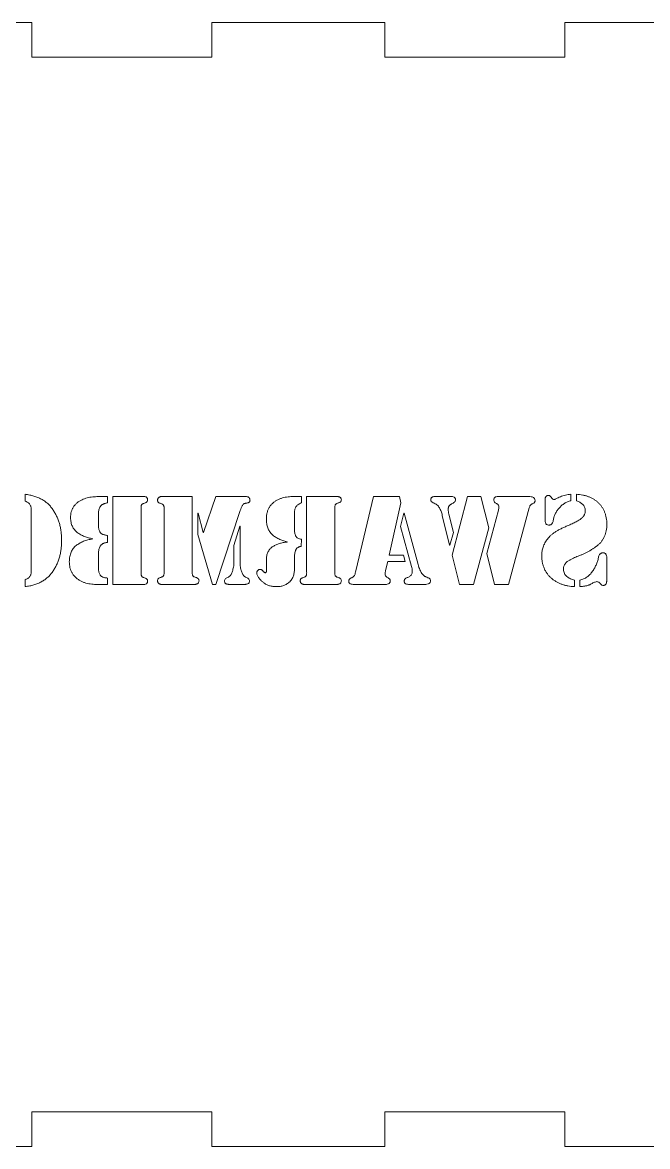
# Model space of a CAD drawing. Header units: inches. Extents: x 0 to 26.9, y 0 to 19.8.
# Drawn here: x 5.404 to 7.174, y 3.234 to 6.42 of the extents above; entities that cross this region are included whole.
import ezdxf

# ---------------------------------------------------------------- set-up
doc = ezdxf.new("R2010")
doc.units = ezdxf.units.IN
doc.header["$MEASUREMENT"] = 0

msp = doc.modelspace()

# ---------------------------------------------------------------- linework, layer by layer
at = {"color": 7, "linetype": 'Continuous', "lineweight": 15}
for p, q in [((5.4303, 6.4195), (4.9403, 6.4195)), ((5.4303, 6.3215), (5.4303, 6.4195)), ((5.9403, 6.4195), (5.9403, 6.3215)), ((6.4303, 6.4195), (5.9403, 6.4195)), ((6.4303, 6.3215), (6.4303, 6.4195)), ((6.9403, 6.4195), (6.9403, 6.3215)), ((7.4303, 6.4195), (6.9403, 6.4195)), ((5.9403, 6.3215), (5.4303, 6.3215)), ((6.9403, 6.3215), (6.4303, 6.3215)), ((6.1927, 5.076), (6.1943, 5.076)), ((6.0484, 5.0656), (6.0485, 5.0657)), ((5.9007, 5.029), (5.9013, 5.029)), ((6.4839, 5.029), (6.4849, 5.029)), ((5.9157, 4.9737), (5.9164, 4.9737)), ((6.0199, 4.9917), (6.0205, 4.9917)), ((5.603, 4.9557), (5.603, 4.9564)), ((6.1535, 4.9469), (6.1535, 4.9476)), ((6.6143, 4.938), (6.6137, 4.9377)), ((5.9403, 3.3315), (5.4303, 3.3315)), ((5.4303, 3.3315), (5.4303, 3.2335)), ((5.9403, 3.2335), (5.9403, 3.3315)), ((6.9403, 3.3315), (6.4303, 3.3315)), ((6.4303, 3.3315), (6.4303, 3.2335)), ((6.9403, 3.2335), (6.9403, 3.3315)), ((5.4303, 3.2335), (4.9403, 3.2335)), ((6.4303, 3.2335), (5.9403, 3.2335)), ((7.4303, 3.2335), (6.9403, 3.2335))]:
    msp.add_line(p, q, dxfattribs=at)
at = {"color": 1, "linetype": 'Continuous', "lineweight": 15}
for p, q in [((5.4118, 5.0627), (5.4118, 5.0822)), ((5.6345, 5.076), (5.645, 5.076)), ((5.645, 5.076), (5.645, 5.0579)), ((5.6602, 5.076), (5.748, 5.076)), ((5.6602, 4.8267), (5.6602, 5.076)), ((5.7988, 5.076), (5.8849, 5.076)), ((5.8849, 5.076), (5.8849, 4.864)), ((5.9164, 4.9737), (5.9516, 5.076)), ((5.9516, 5.076), (6.0345, 5.076)), ((6.1943, 5.076), (6.1943, 5.0579)), ((6.2089, 5.076), (6.295, 5.076)), ((6.2089, 4.8633), (6.2089, 5.076)), ((6.348, 4.8654), (6.398, 5.076)), ((6.398, 5.076), (6.4716, 5.076)), ((6.4716, 5.076), (6.4759, 5.0579)), ((6.5743, 5.076), (6.6175, 5.076)), ((6.621, 4.9094), (6.6644, 5.076)), ((6.6644, 5.076), (6.7019, 5.076)), ((6.7019, 5.076), (6.7245, 4.9871)), ((6.7576, 5.076), (6.8346, 5.076)), ((6.9573, 5.0821), (6.9574, 5.0641)), ((6.9731, 5.064), (6.9727, 5.0822)), ((5.4291, 4.8642), (5.4291, 5.0385)), ((5.74, 5.0397), (5.74, 4.863)), ((5.8051, 4.864), (5.8051, 5.0387)), ((6.2887, 5.0397), (6.2887, 4.8633)), ((6.4759, 5.0579), (6.4423, 4.9096)), ((6.7192, 4.9148), (6.752, 5.0372)), ((6.8395, 5.0436), (6.7805, 4.8267)), ((6.8841, 5.011), (6.8841, 5.0652)), ((5.6196, 5.0282), (5.6197, 4.9945)), ((5.9007, 4.9684), (5.9007, 5.029)), ((5.9013, 5.029), (5.9157, 4.9737)), ((6.0195, 5.033), (5.9516, 4.8267)), ((6.1745, 5.0262), (6.1745, 4.9847)), ((6.4746, 4.9911), (6.4839, 5.029)), ((6.4849, 5.029), (6.5247, 4.8831)), ((6.6137, 4.9377), (6.593, 5.0225)), ((6.6117, 5.0262), (6.6245, 4.9741)), ((6.0024, 4.9367), (6.0199, 4.9917)), ((6.0205, 4.9917), (6.0205, 4.8794)), ((6.5058, 4.8777), (6.4746, 4.9911)), ((6.6245, 4.9741), (6.6143, 4.938)), ((6.7245, 4.9871), (6.6813, 4.8267)), ((5.645, 4.9655), (5.645, 4.946)), ((5.9421, 4.8267), (5.9007, 4.9684)), ((6.1943, 4.9548), (6.1931, 4.9346)), ((5.6196, 4.9143), (5.6197, 4.8708)), ((6.0024, 4.8794), (6.0024, 4.9367)), ((6.4423, 4.9096), (6.4829, 4.9096)), ((6.4829, 4.9096), (6.4875, 4.8914)), ((6.6419, 4.8267), (6.621, 4.9094)), ((6.741, 4.8267), (6.7192, 4.9148)), ((6.095, 4.8694), (6.095, 4.8986)), ((6.1745, 4.8989), (6.1745, 4.8764)), ((6.4389, 4.8914), (6.4323, 4.8658)), ((6.4875, 4.8914), (6.4389, 4.8914)), ((7.059, 4.8999), (7.059, 4.8377)), ((5.645, 4.8448), (5.645, 4.8267)), ((5.4118, 4.8205), (5.4118, 4.8401)), ((5.645, 4.8267), (5.6342, 4.8267)), ((5.7479, 4.8267), (5.6602, 4.8267)), ((5.8915, 4.8267), (5.7988, 4.8267)), ((5.9516, 4.8267), (5.9421, 4.8267)), ((6.0298, 4.8267), (5.9932, 4.8267)), ((6.295, 4.8267), (6.2027, 4.8267)), ((6.4292, 4.8267), (6.3464, 4.8267)), ((6.5409, 4.8267), (6.5025, 4.8267)), ((6.6813, 4.8267), (6.6419, 4.8267)), ((6.7805, 4.8267), (6.741, 4.8267)), ((6.9678, 4.8387), (6.9678, 4.8205)), ((6.9829, 4.8205), (6.9829, 4.8387))]:
    msp.add_line(p, q, dxfattribs=at)
for points, knots in [([(5.4118, 5.0822), (5.4161, 5.0816), (5.4244, 5.0804), (5.4363, 5.0774), (5.4474, 5.0735), (5.4577, 5.0687), (5.4671, 5.0628), (5.4756, 5.056), (5.4833, 5.0482), (5.49, 5.0395), (5.4958, 5.0301), (5.501, 5.0203), (5.5054, 5.0099), (5.5089, 4.9991), (5.5117, 4.9878), (5.5136, 4.9761), (5.5148, 4.9639), (5.5149, 4.9556), (5.515, 4.9514)], [0, 0, 0, 0, 0.069666, 0.136022, 0.199314, 0.260155, 0.31973, 0.378492, 0.437083, 0.496501, 0.556574, 0.616598, 0.677089, 0.738558, 0.801313, 0.865482, 0.9317, 1, 1, 1, 1]), ([(5.5401, 5.0157), (5.5402, 5.0186), (5.5405, 5.0243), (5.5421, 5.0324), (5.5447, 5.0399), (5.5485, 5.0468), (5.5532, 5.0529), (5.5589, 5.0584), (5.5654, 5.0632), (5.5702, 5.0656), (5.5727, 5.0669)], [0, 0, 0, 0, 0.135036, 0.262459, 0.384865, 0.505121, 0.624742, 0.745441, 0.869707, 1, 1, 1, 1]), ([(5.5727, 5.0669), (5.5752, 5.0679), (5.58, 5.0699), (5.5875, 5.0721), (5.5952, 5.0738), (5.6056, 5.0751), (5.6187, 5.076), (5.6292, 5.076), (5.6345, 5.076)], [0, 0, 0, 0, 0.124745, 0.249397, 0.37321, 0.497532, 0.748279, 1, 1, 1, 1]), ([(5.748, 5.076), (5.7489, 5.076), (5.751, 5.0758), (5.7537, 5.0749), (5.7561, 5.0735), (5.7574, 5.0716), (5.7583, 5.0691), (5.7585, 5.0673), (5.7586, 5.0663)], [0, 0, 0, 0, 0.161259, 0.39306, 0.52394, 0.66164, 0.816557, 1, 1, 1, 1]), ([(5.7586, 5.0663), (5.7585, 5.0653), (5.7582, 5.0634), (5.7567, 5.0608), (5.7543, 5.0589), (5.7524, 5.0582), (5.7513, 5.0578)], [0, 0, 0, 0, 0.253653, 0.485095, 0.727104, 1, 1, 1, 1]), ([(5.7864, 5.0656), (5.7866, 5.0667), (5.7869, 5.0687), (5.7881, 5.0713), (5.7898, 5.0733), (5.7921, 5.0745), (5.7943, 5.0752), (5.7961, 5.0757), (5.7976, 5.076), (5.7984, 5.076), (5.7988, 5.076)], [0, 0, 0, 0, 0.180803, 0.334736, 0.475582, 0.617603, 0.753596, 0.861811, 0.943556, 1, 1, 1, 1]), ([(6.0345, 5.076), (6.0358, 5.076), (6.0386, 5.0759), (6.0423, 5.0751), (6.0453, 5.0737), (6.047, 5.0716), (6.0481, 5.0688), (6.0483, 5.0668), (6.0484, 5.0656)], [0, 0, 0, 0, 0.193333, 0.432524, 0.55824, 0.687024, 0.828308, 1, 1, 1, 1]), ([(6.095, 5.0125), (6.0951, 5.0157), (6.0953, 5.0218), (6.097, 5.0307), (6.0997, 5.0388), (6.1035, 5.0462), (6.1083, 5.0528), (6.1142, 5.0586), (6.1211, 5.0637), (6.1262, 5.0663), (6.1289, 5.0677)], [0, 0, 0, 0, 0.138329, 0.268184, 0.391596, 0.510356, 0.627652, 0.746556, 0.869879, 1, 1, 1, 1]), ([(6.1289, 5.0677), (6.1314, 5.0687), (6.1365, 5.0707), (6.1443, 5.0729), (6.1522, 5.0745), (6.163, 5.0755), (6.1765, 5.0761), (6.1873, 5.076), (6.1927, 5.076)], [0, 0, 0, 0, 0.125578, 0.250707, 0.374862, 0.500405, 0.751829, 1, 1, 1, 1]), ([(6.295, 5.076), (6.2953, 5.076), (6.2962, 5.076), (6.2976, 5.0757), (6.2995, 5.0753), (6.3016, 5.0746), (6.3039, 5.0736), (6.3057, 5.0718), (6.3068, 5.0693), (6.3071, 5.0675), (6.3073, 5.0665)], [0, 0, 0, 0, 0.057581, 0.144958, 0.253623, 0.39356, 0.53667, 0.678339, 0.826447, 1, 1, 1, 1]), ([(6.3073, 5.0665), (6.3072, 5.0655), (6.3069, 5.0636), (6.3054, 5.061), (6.303, 5.0592), (6.301, 5.0585), (6.3, 5.0582)], [0, 0, 0, 0, 0.252608, 0.483218, 0.725484, 1, 1, 1, 1]), ([(6.5606, 5.0666), (6.5607, 5.0676), (6.5608, 5.0693), (6.5617, 5.0717), (6.5631, 5.0736), (6.5657, 5.075), (6.5695, 5.0759), (6.5726, 5.0759), (6.5743, 5.076)], [0, 0, 0, 0, 0.1506393, 0.2803402, 0.393742, 0.5061233, 0.7466783, 1, 1, 1, 1]), ([(6.5676, 5.0583), (6.5666, 5.0587), (6.5648, 5.0596), (6.5624, 5.0611), (6.5607, 5.0636), (6.5606, 5.0655), (6.5606, 5.0666)], [0, 0, 0, 0, 0.276064, 0.509043, 0.729357, 1, 1, 1, 1]), ([(6.6305, 5.0669), (6.6302, 5.0657), (6.6296, 5.0631), (6.6273, 5.0598), (6.624, 5.0571), (6.6206, 5.0556), (6.6178, 5.0543), (6.6158, 5.0531), (6.6141, 5.0515), (6.6126, 5.0497), (6.6114, 5.0476), (6.6105, 5.0453), (6.6098, 5.0427), (6.6095, 5.0408), (6.6094, 5.0399)], [0, 0, 0, 0, 0.10846, 0.215724, 0.328032, 0.45463, 0.520628, 0.58515, 0.648177, 0.711484, 0.777588, 0.846197, 0.920681, 1, 1, 1, 1]), ([(6.6175, 5.076), (6.619, 5.076), (6.622, 5.0759), (6.6256, 5.0748), (6.6281, 5.0734), (6.6294, 5.0716), (6.6303, 5.0694), (6.6304, 5.0678), (6.6305, 5.0669)], [0, 0, 0, 0, 0.254473, 0.497971, 0.614426, 0.730481, 0.854079, 1, 1, 1, 1]), ([(6.7387, 5.0663), (6.7388, 5.0674), (6.7391, 5.0696), (6.7404, 5.0724), (6.7426, 5.0743), (6.7465, 5.0755), (6.7515, 5.0761), (6.7556, 5.076), (6.7576, 5.076)], [0, 0, 0, 0, 0.143005, 0.26528, 0.376175, 0.496525, 0.752348, 1, 1, 1, 1]), ([(6.7536, 5.0456), (6.7534, 5.0468), (6.753, 5.0493), (6.7515, 5.0525), (6.7492, 5.055), (6.7462, 5.0563), (6.7432, 5.0577), (6.7409, 5.0599), (6.7393, 5.0629), (6.7389, 5.0651), (6.7387, 5.0663)], [0, 0, 0, 0, 0.1443367, 0.2713552, 0.3901046, 0.5131423, 0.6346012, 0.7495416, 0.8678604, 1, 1, 1, 1]), ([(6.8346, 5.076), (6.8368, 5.076), (6.8413, 5.076), (6.8469, 5.075), (6.8512, 5.0736), (6.8537, 5.0714), (6.8553, 5.0685), (6.8556, 5.0662), (6.8558, 5.065)], [0, 0, 0, 0, 0.243198, 0.504922, 0.631952, 0.746167, 0.86479, 1, 1, 1, 1]), ([(6.8841, 5.0652), (6.8841, 5.0657), (6.884, 5.0668), (6.8842, 5.0686), (6.8845, 5.0707), (6.885, 5.0731), (6.8859, 5.0756), (6.8879, 5.0774), (6.8906, 5.0787), (6.8926, 5.0789), (6.8938, 5.079)], [0, 0, 0, 0, 0.076261, 0.168739, 0.282192, 0.414602, 0.54741, 0.679539, 0.825526, 1, 1, 1, 1]), ([(6.8938, 5.079), (6.8947, 5.0789), (6.8965, 5.0786), (6.8988, 5.0773), (6.9008, 5.0755), (6.902, 5.0731), (6.9034, 5.0708), (6.9053, 5.0689), (6.9077, 5.0677), (6.9094, 5.0673), (6.9104, 5.0671)], [0, 0, 0, 0, 0.131725, 0.251671, 0.372795, 0.499151, 0.626686, 0.74781, 0.867755, 1, 1, 1, 1]), ([(6.9104, 5.0671), (6.9111, 5.0676), (6.9131, 5.0688), (6.9167, 5.0705), (6.9216, 5.0727), (6.9276, 5.0754), (6.9344, 5.0781), (6.9417, 5.0801), (6.9494, 5.0815), (6.9547, 5.0819), (6.9573, 5.0821)], [0, 0, 0, 0, 0.053805, 0.13478, 0.243521, 0.37919, 0.529346, 0.682035, 0.838526, 1, 1, 1, 1]), ([(6.9727, 5.0822), (6.9758, 5.082), (6.9819, 5.0815), (6.9909, 5.0802), (6.9994, 5.0782), (7.0074, 5.0755), (7.015, 5.0722), (7.0221, 5.0683), (7.0288, 5.0637), (7.0349, 5.0584), (7.0405, 5.0526), (7.0454, 5.0462), (7.0495, 5.0394), (7.053, 5.032), (7.0557, 5.024), (7.0576, 5.0155), (7.0589, 5.0066), (7.0591, 5.0004), (7.0592, 4.9973)], [0, 0, 0, 0, 0.069414, 0.135837, 0.200072, 0.262153, 0.322566, 0.382322, 0.441798, 0.501482, 0.560988, 0.619495, 0.67843, 0.738309, 0.79983, 0.863637, 0.93031, 1, 1, 1, 1]), ([(5.4291, 5.0385), (5.4291, 5.0395), (5.4292, 5.0417), (5.4286, 5.045), (5.4278, 5.0483), (5.4264, 5.0517), (5.4243, 5.055), (5.4211, 5.0579), (5.4168, 5.0606), (5.4136, 5.0619), (5.4118, 5.0627)], [0, 0, 0, 0, 0.1006586, 0.2033182, 0.3083837, 0.4182244, 0.5358809, 0.6690241, 0.8214995, 1, 1, 1, 1]), ([(5.645, 5.0579), (5.6438, 5.0577), (5.6415, 5.0573), (5.6382, 5.0566), (5.6352, 5.0556), (5.6325, 5.0545), (5.6301, 5.053), (5.628, 5.0515), (5.6262, 5.0497), (5.6242, 5.0469), (5.6223, 5.0433), (5.6207, 5.0385), (5.6197, 5.0335), (5.6196, 5.03), (5.6196, 5.0282)], [0, 0, 0, 0, 0.082877, 0.159679, 0.231302, 0.298285, 0.360885, 0.421353, 0.478881, 0.536273, 0.649902, 0.762549, 0.878984, 1, 1, 1, 1]), ([(5.7513, 5.0578), (5.7501, 5.0575), (5.7478, 5.0567), (5.7448, 5.0554), (5.7426, 5.0539), (5.7411, 5.0521), (5.7405, 5.0498), (5.7401, 5.047), (5.7399, 5.0436), (5.74, 5.0411), (5.74, 5.0397)], [0, 0, 0, 0, 0.162299, 0.29479, 0.402186, 0.486676, 0.575942, 0.689852, 0.830227, 1, 1, 1, 1]), ([(5.7937, 5.0566), (5.7927, 5.057), (5.7907, 5.0577), (5.7884, 5.0598), (5.7868, 5.0625), (5.7866, 5.0646), (5.7864, 5.0656)], [0, 0, 0, 0, 0.265326, 0.503856, 0.739605, 1, 1, 1, 1]), ([(5.8051, 5.0387), (5.8051, 5.04), (5.8052, 5.0425), (5.8051, 5.046), (5.8046, 5.0487), (5.804, 5.0509), (5.8025, 5.0528), (5.8003, 5.0542), (5.7973, 5.0555), (5.795, 5.0562), (5.7937, 5.0566)], [0, 0, 0, 0, 0.1688025, 0.3101314, 0.4231861, 0.5111718, 0.5962361, 0.7032053, 0.8365979, 1, 1, 1, 1]), ([(6.0255, 5.0473), (6.0243, 5.045), (6.0218, 5.0404), (6.0203, 5.0355), (6.0195, 5.033)], [0, 0, 0, 0, 0.4943317, 1, 1, 1, 1]), ([(6.0355, 5.0566), (6.0348, 5.0566), (6.0336, 5.0564), (6.0319, 5.0558), (6.0305, 5.055), (6.029, 5.0533), (6.0273, 5.0507), (6.0261, 5.0485), (6.0255, 5.0473)], [0, 0, 0, 0, 0.1344709, 0.2543404, 0.3650045, 0.4755186, 0.7171175, 1, 1, 1, 1]), ([(6.0485, 5.0657), (6.0483, 5.0648), (6.0481, 5.0631), (6.0471, 5.0609), (6.0455, 5.0592), (6.0428, 5.0579), (6.0394, 5.057), (6.0367, 5.0567), (6.0355, 5.0566)], [0, 0, 0, 0, 0.154444, 0.283876, 0.409333, 0.538736, 0.788416, 1, 1, 1, 1]), ([(6.1943, 5.0579), (6.1924, 5.0571), (6.189, 5.0557), (6.1844, 5.053), (6.1808, 5.0498), (6.1782, 5.0463), (6.1764, 5.0421), (6.1752, 5.0374), (6.1745, 5.0321), (6.1745, 5.0283), (6.1745, 5.0262)], [0, 0, 0, 0, 0.147108, 0.276139, 0.390094, 0.495853, 0.60227, 0.720764, 0.852091, 1, 1, 1, 1]), ([(6.3, 5.0582), (6.2987, 5.0578), (6.2964, 5.0571), (6.2934, 5.0557), (6.2912, 5.0542), (6.2898, 5.0523), (6.2891, 5.05), (6.2887, 5.0472), (6.2886, 5.0437), (6.2886, 5.0411), (6.2887, 5.0397)], [0, 0, 0, 0, 0.160349, 0.292075, 0.398181, 0.483213, 0.573264, 0.687733, 0.830316, 1, 1, 1, 1]), ([(6.593, 5.0225), (6.5925, 5.0246), (6.5915, 5.0285), (6.5897, 5.0341), (6.5875, 5.0392), (6.5851, 5.044), (6.582, 5.0483), (6.578, 5.0522), (6.5731, 5.0556), (6.5695, 5.0573), (6.5676, 5.0583)], [0, 0, 0, 0, 0.135981, 0.264255, 0.385269, 0.500434, 0.614166, 0.733067, 0.861341, 1, 1, 1, 1]), ([(6.6094, 5.0399), (6.6096, 5.0376), (6.6101, 5.0329), (6.6112, 5.0284), (6.6117, 5.0262)], [0, 0, 0, 0, 0.502789, 1, 1, 1, 1]), ([(6.752, 5.0372), (6.7525, 5.0387), (6.7533, 5.0414), (6.7535, 5.0442), (6.7536, 5.0456)], [0, 0, 0, 0, 0.5212007, 1, 1, 1, 1]), ([(6.8478, 5.055), (6.8471, 5.0547), (6.8459, 5.0541), (6.8443, 5.053), (6.843, 5.0519), (6.8417, 5.0502), (6.8405, 5.0474), (6.8399, 5.045), (6.8395, 5.0436)], [0, 0, 0, 0, 0.148468, 0.277548, 0.390525, 0.492721, 0.712544, 1, 1, 1, 1]), ([(6.8558, 5.065), (6.8558, 5.0643), (6.8557, 5.063), (6.8554, 5.0612), (6.8547, 5.0597), (6.8534, 5.0581), (6.8511, 5.0564), (6.849, 5.0555), (6.8478, 5.055)], [0, 0, 0, 0, 0.146436, 0.278085, 0.393217, 0.499671, 0.727826, 1, 1, 1, 1]), ([(6.9574, 5.0641), (6.9557, 5.0636), (6.9525, 5.0627), (6.9478, 5.061), (6.9433, 5.0588), (6.939, 5.0564), (6.9349, 5.0536), (6.931, 5.0505), (6.9273, 5.047), (6.9226, 5.0419), (6.9175, 5.0352), (6.9127, 5.0265), (6.909, 5.0175), (6.9077, 5.0111), (6.9071, 5.0079)], [0, 0, 0, 0, 0.063922, 0.126505, 0.188736, 0.250483, 0.312725, 0.375544, 0.439308, 0.50437, 0.633086, 0.75658, 0.878225, 1, 1, 1, 1]), ([(6.9468, 4.9925), (6.9492, 4.9936), (6.9539, 4.9956), (6.9607, 4.9985), (6.9668, 5.0015), (6.9722, 5.0043), (6.9771, 5.0071), (6.9813, 5.0097), (6.9849, 5.0123), (6.988, 5.0148), (6.9905, 5.0172), (6.9927, 5.0198), (6.9945, 5.0224), (6.9958, 5.0251), (6.9969, 5.0279), (6.9977, 5.0307), (6.9981, 5.0336), (6.998, 5.0355), (6.998, 5.0365)], [0, 0, 0, 0, 0.110982, 0.213774, 0.307754, 0.393929, 0.471203, 0.54087, 0.60237, 0.656265, 0.705163, 0.750893, 0.794838, 0.837175, 0.878193, 0.918412, 0.959048, 1, 1, 1, 1]), ([(6.998, 5.0365), (6.9979, 5.0382), (6.9976, 5.0414), (6.9961, 5.046), (6.9937, 5.0502), (6.9906, 5.0539), (6.9868, 5.0571), (6.9826, 5.0599), (6.978, 5.0623), (6.9748, 5.0634), (6.9731, 5.064)], [0, 0, 0, 0, 0.125864, 0.245627, 0.364111, 0.486419, 0.611225, 0.737129, 0.86632, 1, 1, 1, 1]), ([(5.603, 4.9564), (5.601, 4.9567), (5.5969, 4.9574), (5.5909, 4.9587), (5.5851, 4.9605), (5.5796, 4.9625), (5.5742, 4.9649), (5.569, 4.9676), (5.5641, 4.9706), (5.5594, 4.974), (5.5551, 4.9777), (5.5512, 4.9819), (5.548, 4.9865), (5.5452, 4.9915), (5.5431, 4.997), (5.5416, 5.0029), (5.5405, 5.0092), (5.5402, 5.0135), (5.5401, 5.0157)], [0, 0, 0, 0, 0.065934, 0.130279, 0.193692, 0.255662, 0.317076, 0.378204, 0.438887, 0.499845, 0.560127, 0.619235, 0.678077, 0.737864, 0.799243, 0.862725, 0.929462, 1, 1, 1, 1]), ([(6.1535, 4.9476), (6.1514, 4.9481), (6.1472, 4.9491), (6.1412, 4.951), (6.1354, 4.9531), (6.13, 4.9556), (6.1248, 4.9584), (6.12, 4.9613), (6.1154, 4.9647), (6.1112, 4.9683), (6.1073, 4.9722), (6.104, 4.9767), (6.1012, 4.9816), (6.0989, 4.9869), (6.0971, 4.9927), (6.0958, 4.9989), (6.0951, 5.0056), (6.095, 5.0102), (6.095, 5.0125)], [0, 0, 0, 0, 0.06831, 0.133912, 0.198119, 0.259773, 0.320511, 0.379458, 0.437876, 0.495803, 0.552848, 0.610462, 0.668812, 0.728741, 0.791174, 0.856712, 0.926312, 1, 1, 1, 1]), ([(6.8951, 4.9948), (6.894, 4.9949), (6.892, 4.9951), (6.8893, 4.9962), (6.8872, 4.9977), (6.8854, 5.0008), (6.8842, 5.0053), (6.8841, 5.009), (6.8841, 5.011)], [0, 0, 0, 0, 0.146246, 0.269575, 0.38209, 0.496747, 0.739823, 1, 1, 1, 1]), ([(6.9071, 5.0079), (6.9068, 5.0063), (6.9062, 5.0031), (6.9043, 4.9995), (6.9022, 4.9971), (6.9002, 4.9958), (6.8977, 4.9951), (6.896, 4.9949), (6.8951, 4.9948)], [0, 0, 0, 0, 0.25496, 0.496657, 0.613128, 0.732363, 0.858958, 1, 1, 1, 1]), ([(5.6197, 4.9945), (5.6196, 4.9929), (5.6194, 4.9897), (5.6201, 4.985), (5.6212, 4.9804), (5.6227, 4.9767), (5.6243, 4.9739), (5.626, 4.9721), (5.6281, 4.9704), (5.6307, 4.969), (5.6337, 4.9678), (5.6371, 4.9668), (5.6409, 4.966), (5.6436, 4.9657), (5.645, 4.9655)], [0, 0, 0, 0, 0.108744, 0.216087, 0.321565, 0.428367, 0.482999, 0.539168, 0.598767, 0.664452, 0.736126, 0.815582, 0.903439, 1, 1, 1, 1]), ([(6.1745, 4.9847), (6.1745, 4.9827), (6.1744, 4.9789), (6.175, 4.9734), (6.176, 4.9685), (6.1776, 4.9641), (6.1801, 4.9604), (6.1839, 4.9576), (6.1887, 4.9556), (6.1923, 4.9551), (6.1943, 4.9548)], [0, 0, 0, 0, 0.148961, 0.283324, 0.405428, 0.516868, 0.621388, 0.731727, 0.855669, 1, 1, 1, 1]), ([(6.8747, 4.9066), (6.8747, 4.9086), (6.8746, 4.9125), (6.8751, 4.9184), (6.8761, 4.9242), (6.8775, 4.93), (6.8796, 4.9357), (6.8821, 4.9414), (6.8851, 4.9471), (6.8886, 4.9528), (6.8928, 4.9583), (6.8979, 4.9637), (6.9039, 4.9689), (6.9108, 4.974), (6.9185, 4.9789), (6.9271, 4.9836), (6.9366, 4.9882), (6.9433, 4.9911), (6.9468, 4.9925)], [0, 0, 0, 0, 0.048802, 0.097768, 0.146432, 0.19601, 0.24649, 0.297911, 0.351232, 0.406058, 0.463422, 0.524834, 0.590612, 0.661256, 0.737158, 0.818633, 0.906295, 1, 1, 1, 1]), ([(7.0592, 4.9973), (7.0591, 4.9941), (7.0588, 4.988), (7.0574, 4.9792), (7.0554, 4.9709), (7.0527, 4.9633), (7.0493, 4.9562), (7.0451, 4.9498), (7.0403, 4.944), (7.0347, 4.9388), (7.0286, 4.9341), (7.0223, 4.9295), (7.0156, 4.9252), (7.0087, 4.9211), (7.0014, 4.9172), (6.9939, 4.9135), (6.9861, 4.9101), (6.9807, 4.908), (6.978, 4.907)], [0, 0, 0, 0, 0.0720353, 0.1402729, 0.2048178, 0.2666054, 0.3261147, 0.3841843, 0.4417604, 0.4999107, 0.5586849, 0.6186298, 0.6793572, 0.7406746, 0.8038344, 0.8677957, 0.9329909, 1, 1, 1, 1]), ([(5.515, 4.9514), (5.5149, 4.9471), (5.5148, 4.9388), (5.5136, 4.9266), (5.5117, 4.9149), (5.5089, 4.9036), (5.5054, 4.8928), (5.5011, 4.8824), (5.4958, 4.8725), (5.49, 4.8632), (5.4833, 4.8544), (5.4756, 4.8467), (5.4671, 4.8398), (5.4576, 4.834), (5.4474, 4.8291), (5.4363, 4.8252), (5.4244, 4.8223), (5.416, 4.8211), (5.4118, 4.8205)], [0, 0, 0, 0, 0.068523, 0.134706, 0.19884, 0.261308, 0.322743, 0.383442, 0.443433, 0.503474, 0.562859, 0.621419, 0.680148, 0.739692, 0.800612, 0.863869, 0.930127, 1, 1, 1, 1]), ([(5.5368, 4.891), (5.5369, 4.8935), (5.5371, 4.8984), (5.5381, 4.9054), (5.5397, 4.912), (5.5418, 4.918), (5.5445, 4.9235), (5.5477, 4.9285), (5.5516, 4.933), (5.556, 4.937), (5.5608, 4.9404), (5.5659, 4.9437), (5.5714, 4.9465), (5.5771, 4.9491), (5.5831, 4.9512), (5.5895, 4.9531), (5.5962, 4.9546), (5.6007, 4.9554), (5.603, 4.9557)], [0, 0, 0, 0, 0.073289, 0.14247, 0.207652, 0.269363, 0.328934, 0.386564, 0.443439, 0.500891, 0.558961, 0.617775, 0.677148, 0.738247, 0.800557, 0.865114, 0.931451, 1, 1, 1, 1]), ([(5.645, 4.946), (5.6438, 4.9458), (5.6413, 4.9455), (5.6379, 4.9447), (5.6348, 4.9438), (5.6319, 4.9426), (5.6295, 4.9411), (5.6274, 4.9394), (5.6256, 4.9375), (5.6237, 4.9346), (5.6219, 4.9306), (5.6204, 4.9255), (5.6197, 4.92), (5.6196, 4.9162), (5.6196, 4.9143)], [0, 0, 0, 0, 0.082592, 0.159681, 0.229762, 0.295774, 0.357262, 0.416025, 0.471498, 0.528024, 0.639785, 0.754212, 0.873495, 1, 1, 1, 1]), ([(6.095, 4.8986), (6.0951, 4.9006), (6.0954, 4.9046), (6.0965, 4.9103), (6.098, 4.9155), (6.1001, 4.9202), (6.1026, 4.9245), (6.1057, 4.9283), (6.1092, 4.9316), (6.1148, 4.9352), (6.1223, 4.939), (6.1321, 4.9427), (6.1425, 4.9454), (6.1498, 4.9464), (6.1535, 4.9469)], [0, 0, 0, 0, 0.072886, 0.141449, 0.205789, 0.266395, 0.325073, 0.381901, 0.438886, 0.496871, 0.616169, 0.738913, 0.866371, 1, 1, 1, 1]), ([(6.1931, 4.9346), (6.1921, 4.9344), (6.19, 4.9339), (6.1872, 4.9331), (6.1846, 4.9318), (6.1824, 4.9304), (6.1805, 4.9286), (6.179, 4.9266), (6.1778, 4.9242), (6.1766, 4.9208), (6.1756, 4.9162), (6.1747, 4.9106), (6.1743, 4.9048), (6.1744, 4.9008), (6.1745, 4.8989)], [0, 0, 0, 0, 0.071319, 0.137587, 0.199272, 0.257093, 0.313836, 0.370287, 0.428147, 0.488341, 0.613349, 0.73885, 0.868495, 1, 1, 1, 1]), ([(6.9678, 4.8205), (6.9646, 4.8207), (6.9583, 4.821), (6.9491, 4.8223), (6.9403, 4.8243), (6.9319, 4.8269), (6.9239, 4.8302), (6.9162, 4.8341), (6.909, 4.8389), (6.9022, 4.8441), (6.8959, 4.85), (6.8905, 4.8565), (6.8858, 4.8636), (6.8819, 4.8712), (6.8789, 4.8793), (6.8766, 4.8879), (6.8752, 4.8971), (6.8749, 4.9034), (6.8747, 4.9066)], [0, 0, 0, 0, 0.067976, 0.133604, 0.197122, 0.25915, 0.32067, 0.381276, 0.441808, 0.502963, 0.563648, 0.623587, 0.682794, 0.742483, 0.803571, 0.866251, 0.93174, 1, 1, 1, 1]), ([(6.978, 4.907), (6.9757, 4.9061), (6.971, 4.9043), (6.9641, 4.9011), (6.9572, 4.8976), (6.9515, 4.8944), (6.9471, 4.8916), (6.9443, 4.8892), (6.9418, 4.8865), (6.9398, 4.8836), (6.9382, 4.8805), (6.937, 4.8771), (6.9362, 4.8735), (6.936, 4.871), (6.936, 4.8698)], [0, 0, 0, 0, 0.123473, 0.249765, 0.378851, 0.512082, 0.577642, 0.63982, 0.699582, 0.758466, 0.81636, 0.875365, 0.936235, 1, 1, 1, 1]), ([(7.0358, 4.9053), (7.0362, 4.9067), (7.037, 4.9096), (7.0393, 4.9126), (7.0416, 4.9145), (7.0436, 4.9155), (7.0458, 4.9163), (7.0474, 4.9164), (7.0482, 4.9164)], [0, 0, 0, 0, 0.2449916, 0.4904457, 0.6151988, 0.7378319, 0.8632932, 1, 1, 1, 1]), ([(7.0482, 4.9164), (7.0493, 4.9163), (7.0512, 4.9161), (7.0539, 4.915), (7.0559, 4.9132), (7.0576, 4.91), (7.0588, 4.9055), (7.0589, 4.9017), (7.059, 4.8999)], [0, 0, 0, 0, 0.14203, 0.264827, 0.381049, 0.499987, 0.748884, 1, 1, 1, 1]), ([(5.5681, 4.837), (5.5656, 4.8385), (5.5607, 4.8414), (5.5543, 4.8467), (5.5488, 4.8526), (5.5444, 4.8591), (5.5409, 4.8663), (5.5385, 4.874), (5.537, 4.8823), (5.5368, 4.8881), (5.5368, 4.891)], [0, 0, 0, 0, 0.132499, 0.257705, 0.378297, 0.497374, 0.616116, 0.738244, 0.865224, 1, 1, 1, 1]), ([(5.976, 4.8363), (5.9763, 4.8376), (5.9769, 4.8402), (5.9793, 4.8435), (5.9828, 4.846), (5.9865, 4.8473), (5.9898, 4.8487), (5.9921, 4.8508), (5.9942, 4.8536), (5.9962, 4.8572), (5.998, 4.8616), (5.9996, 4.8668), (6.0012, 4.8728), (6.002, 4.8771), (6.0024, 4.8794)], [0, 0, 0, 0, 0.073693, 0.146339, 0.224547, 0.315612, 0.365695, 0.422699, 0.487722, 0.564115, 0.653166, 0.754548, 0.87019, 1, 1, 1, 1]), ([(6.0205, 4.8794), (6.0209, 4.8771), (6.0217, 4.8728), (6.0233, 4.8668), (6.0249, 4.8616), (6.0267, 4.8572), (6.0287, 4.8536), (6.0308, 4.8508), (6.0331, 4.8487), (6.0364, 4.8473), (6.0402, 4.8461), (6.0437, 4.8435), (6.0462, 4.8402), (6.0468, 4.8376), (6.0471, 4.8363)], [0, 0, 0, 0, 0.12976, 0.245084, 0.346464, 0.43527, 0.511454, 0.576299, 0.633146, 0.683904, 0.775551, 0.853544, 0.926509, 1, 1, 1, 1]), ([(6.1745, 4.8764), (6.1745, 4.8745), (6.1745, 4.8707), (6.1741, 4.865), (6.1734, 4.8594), (6.1723, 4.854), (6.1707, 4.8487), (6.1682, 4.8437), (6.1651, 4.8388), (6.1625, 4.8359), (6.1612, 4.8344)], [0, 0, 0, 0, 0.127639, 0.253359, 0.376638, 0.498178, 0.618535, 0.741198, 0.86798, 1, 1, 1, 1]), ([(6.4952, 4.8467), (6.4965, 4.8473), (6.499, 4.8484), (6.5024, 4.8506), (6.505, 4.8533), (6.5069, 4.8565), (6.508, 4.8605), (6.5081, 4.8654), (6.5074, 4.8713), (6.5064, 4.8754), (6.5058, 4.8777)], [0, 0, 0, 0, 0.117866, 0.22336, 0.322506, 0.418008, 0.523207, 0.651819, 0.809787, 1, 1, 1, 1]), ([(6.5247, 4.8831), (6.5254, 4.8804), (6.5268, 4.8753), (6.5294, 4.8684), (6.532, 4.8627), (6.535, 4.8582), (6.5379, 4.8546), (6.5409, 4.8518), (6.5436, 4.8495), (6.5456, 4.8485), (6.5466, 4.8481)], [0, 0, 0, 0, 0.19869, 0.370087, 0.516767, 0.640972, 0.748549, 0.842916, 0.926627, 1, 1, 1, 1]), ([(6.9829, 4.8387), (6.9847, 4.8392), (6.9883, 4.8402), (6.9934, 4.8423), (6.9983, 4.8448), (7.003, 4.8478), (7.0073, 4.8512), (7.0114, 4.855), (7.0152, 4.8594), (7.0199, 4.8656), (7.0249, 4.8739), (7.0298, 4.8841), (7.0336, 4.8946), (7.0351, 4.9017), (7.0358, 4.9053)], [0, 0, 0, 0, 0.062744, 0.124561, 0.185935, 0.246456, 0.307907, 0.370479, 0.434273, 0.49978, 0.630702, 0.756817, 0.879059, 1, 1, 1, 1]), ([(5.4118, 4.8401), (5.4136, 4.8408), (5.4169, 4.8421), (5.4211, 4.8448), (5.4243, 4.8477), (5.4264, 4.851), (5.4278, 4.8543), (5.4286, 4.8577), (5.4292, 4.861), (5.4291, 4.8631), (5.4291, 4.8642)], [0, 0, 0, 0, 0.176783, 0.329415, 0.462694, 0.580471, 0.690424, 0.797043, 0.898329, 1, 1, 1, 1]), ([(5.6197, 4.8708), (5.6196, 4.8692), (5.6195, 4.8662), (5.6203, 4.8617), (5.6217, 4.8575), (5.6234, 4.8542), (5.6251, 4.8517), (5.6269, 4.8501), (5.6291, 4.8487), (5.6316, 4.8475), (5.6344, 4.8465), (5.6376, 4.8457), (5.6412, 4.8451), (5.6437, 4.8449), (5.645, 4.8448)], [0, 0, 0, 0, 0.111946, 0.218384, 0.32422, 0.430546, 0.485021, 0.541382, 0.602199, 0.667748, 0.740023, 0.818399, 0.904916, 1, 1, 1, 1]), ([(5.74, 4.863), (5.74, 4.8616), (5.7399, 4.8591), (5.7401, 4.8556), (5.7405, 4.8529), (5.7411, 4.8506), (5.7426, 4.8487), (5.7448, 4.8473), (5.7477, 4.8459), (5.7501, 4.8452), (5.7513, 4.8448)], [0, 0, 0, 0, 0.169492, 0.311602, 0.425324, 0.514443, 0.598792, 0.704863, 0.83797, 1, 1, 1, 1]), ([(5.7513, 4.8448), (5.7524, 4.8445), (5.7543, 4.8438), (5.7568, 4.8419), (5.7582, 4.8393), (5.7585, 4.8374), (5.7586, 4.8363)], [0, 0, 0, 0, 0.272631, 0.511908, 0.746594, 1, 1, 1, 1]), ([(5.7864, 4.837), (5.7866, 4.8381), (5.7868, 4.8402), (5.7884, 4.8429), (5.7907, 4.845), (5.7927, 4.8457), (5.7937, 4.846)], [0, 0, 0, 0, 0.260395, 0.496144, 0.734674, 1, 1, 1, 1]), ([(5.7937, 4.846), (5.795, 4.8464), (5.7973, 4.8471), (5.8003, 4.8485), (5.8025, 4.8499), (5.804, 4.8517), (5.8046, 4.854), (5.8051, 4.8567), (5.8052, 4.8602), (5.8051, 4.8627), (5.8051, 4.864)], [0, 0, 0, 0, 0.163061, 0.296174, 0.40292, 0.487806, 0.575608, 0.690379, 0.831413, 1, 1, 1, 1]), ([(5.8849, 4.864), (5.8848, 4.8627), (5.8847, 4.8602), (5.885, 4.8567), (5.8853, 4.854), (5.8861, 4.8517), (5.8876, 4.8499), (5.8899, 4.8484), (5.893, 4.8471), (5.8954, 4.8464), (5.8968, 4.846)], [0, 0, 0, 0, 0.165652, 0.304274, 0.416663, 0.504197, 0.589981, 0.696406, 0.83246, 1, 1, 1, 1]), ([(5.8968, 4.846), (5.8978, 4.8457), (5.8999, 4.845), (5.9023, 4.8429), (5.9038, 4.8402), (5.9041, 4.8381), (5.9042, 4.837)], [0, 0, 0, 0, 0.269944, 0.509149, 0.742723, 1, 1, 1, 1]), ([(6.0676, 4.8598), (6.0677, 4.8604), (6.0679, 4.8616), (6.0685, 4.8634), (6.0695, 4.865), (6.0712, 4.8669), (6.0737, 4.8688), (6.0761, 4.8692), (6.0773, 4.8694)], [0, 0, 0, 0, 0.122811, 0.245141, 0.37157, 0.506263, 0.767166, 1, 1, 1, 1]), ([(6.0859, 4.8324), (6.0849, 4.8333), (6.0829, 4.8349), (6.0799, 4.8378), (6.0769, 4.8411), (6.074, 4.8446), (6.0714, 4.8484), (6.0694, 4.8522), (6.0681, 4.856), (6.0678, 4.8586), (6.0676, 4.8598)], [0, 0, 0, 0, 0.114349, 0.236255, 0.366372, 0.506075, 0.644356, 0.770483, 0.887593, 1, 1, 1, 1]), ([(6.0773, 4.8694), (6.0782, 4.8693), (6.0799, 4.869), (6.0822, 4.868), (6.0841, 4.8666), (6.0855, 4.8647), (6.0866, 4.8628), (6.0882, 4.8614), (6.0898, 4.8603), (6.091, 4.86), (6.0916, 4.8598)], [0, 0, 0, 0, 0.151308, 0.286621, 0.417727, 0.55046, 0.67842, 0.792934, 0.898453, 1, 1, 1, 1]), ([(6.0916, 4.8598), (6.092, 4.8599), (6.0929, 4.8601), (6.094, 4.8609), (6.0947, 4.8621), (6.095, 4.8641), (6.0951, 4.8666), (6.095, 4.8685), (6.095, 4.8694)], [0, 0, 0, 0, 0.122364, 0.234294, 0.348451, 0.482319, 0.758191, 1, 1, 1, 1]), ([(6.1907, 4.8368), (6.1908, 4.8379), (6.1911, 4.8399), (6.1926, 4.8426), (6.1949, 4.8446), (6.1968, 4.8453), (6.1978, 4.8456)], [0, 0, 0, 0, 0.2629572, 0.4991482, 0.7353724, 1, 1, 1, 1]), ([(6.1978, 4.8456), (6.1991, 4.846), (6.2013, 4.8467), (6.2042, 4.8481), (6.2064, 4.8495), (6.2077, 4.8513), (6.2083, 4.8535), (6.2089, 4.8562), (6.209, 4.8595), (6.2089, 4.862), (6.2089, 4.8633)], [0, 0, 0, 0, 0.162981, 0.297327, 0.402054, 0.486057, 0.575887, 0.689313, 0.831578, 1, 1, 1, 1]), ([(6.2887, 4.8633), (6.2886, 4.862), (6.2886, 4.8595), (6.2887, 4.8562), (6.2892, 4.8535), (6.2898, 4.8512), (6.2912, 4.8495), (6.2934, 4.8481), (6.2964, 4.8467), (6.2987, 4.846), (6.3, 4.8456)], [0, 0, 0, 0, 0.167213, 0.308006, 0.419918, 0.508819, 0.593182, 0.700119, 0.834899, 1, 1, 1, 1]), ([(6.3, 4.8456), (6.301, 4.8453), (6.303, 4.8446), (6.3054, 4.8426), (6.3069, 4.8399), (6.3072, 4.8379), (6.3073, 4.8368)], [0, 0, 0, 0, 0.268326, 0.507416, 0.740501, 1, 1, 1, 1]), ([(6.3281, 4.8354), (6.3281, 4.8361), (6.3282, 4.8374), (6.3287, 4.8392), (6.3294, 4.8408), (6.3308, 4.8425), (6.3331, 4.8443), (6.3353, 4.8452), (6.3364, 4.8457)], [0, 0, 0, 0, 0.146058, 0.275686, 0.395213, 0.508248, 0.744366, 1, 1, 1, 1]), ([(6.3364, 4.8457), (6.3374, 4.8462), (6.3394, 4.8471), (6.3419, 4.849), (6.3438, 4.8511), (6.3455, 4.8544), (6.3469, 4.8592), (6.3476, 4.8632), (6.348, 4.8654)], [0, 0, 0, 0, 0.141719, 0.269656, 0.384006, 0.492785, 0.727212, 1, 1, 1, 1]), ([(6.4323, 4.8658), (6.4319, 4.8643), (6.4313, 4.8617), (6.4308, 4.858), (6.4308, 4.855), (6.4312, 4.8525), (6.4324, 4.8505), (6.4341, 4.8487), (6.4365, 4.8469), (6.4383, 4.8459), (6.4393, 4.8454)], [0, 0, 0, 0, 0.18402, 0.333915, 0.456946, 0.552299, 0.641153, 0.743671, 0.861151, 1, 1, 1, 1]), ([(6.4393, 4.8454), (6.4402, 4.8448), (6.4419, 4.8439), (6.4442, 4.842), (6.4454, 4.8392), (6.4455, 4.8372), (6.4456, 4.836)], [0, 0, 0, 0, 0.270369, 0.49348, 0.714836, 1, 1, 1, 1]), ([(6.4852, 4.8357), (6.4853, 4.8365), (6.4853, 4.8379), (6.4859, 4.8399), (6.4869, 4.8416), (6.4886, 4.8434), (6.4914, 4.8451), (6.4939, 4.8462), (6.4952, 4.8467)], [0, 0, 0, 0, 0.142538, 0.268478, 0.385936, 0.498975, 0.738188, 1, 1, 1, 1]), ([(6.5466, 4.8481), (6.5483, 4.8473), (6.5514, 4.846), (6.5551, 4.8445), (6.5575, 4.843), (6.5588, 4.8413), (6.5594, 4.8391), (6.5596, 4.8375), (6.5596, 4.8367)], [0, 0, 0, 0, 0.29744, 0.537079, 0.640151, 0.744205, 0.863324, 1, 1, 1, 1]), ([(6.936, 4.8698), (6.9362, 4.8676), (6.9367, 4.8635), (6.9386, 4.8578), (6.9416, 4.8529), (6.9458, 4.8489), (6.9506, 4.8457), (6.9559, 4.8429), (6.9617, 4.8405), (6.9657, 4.8393), (6.9678, 4.8387)], [0, 0, 0, 0, 0.134641, 0.257477, 0.374415, 0.490515, 0.610749, 0.734354, 0.864495, 1, 1, 1, 1]), ([(5.6342, 4.8267), (5.6284, 4.8267), (5.6171, 4.8266), (5.603, 4.8271), (5.592, 4.8285), (5.5839, 4.8305), (5.5759, 4.8332), (5.5707, 4.8357), (5.5681, 4.837)], [0, 0, 0, 0, 0.2572358, 0.5029139, 0.6235003, 0.7456204, 0.8711084, 1, 1, 1, 1]), ([(5.7586, 4.8363), (5.7585, 4.8354), (5.7583, 4.8335), (5.7574, 4.8311), (5.7561, 4.8292), (5.7537, 4.8278), (5.751, 4.8268), (5.7488, 4.8267), (5.7479, 4.8267)], [0, 0, 0, 0, 0.183006, 0.337552, 0.474924, 0.605491, 0.836738, 1, 1, 1, 1]), ([(5.7988, 4.8267), (5.7984, 4.8267), (5.7976, 4.8266), (5.7961, 4.827), (5.7943, 4.8275), (5.7921, 4.8282), (5.7898, 4.8293), (5.7881, 4.8313), (5.7869, 4.834), (5.7866, 4.8359), (5.7864, 4.837)], [0, 0, 0, 0, 0.058207, 0.140294, 0.249018, 0.384774, 0.525247, 0.665848, 0.819512, 1, 1, 1, 1]), ([(5.9042, 4.837), (5.904, 4.8359), (5.9037, 4.834), (5.9026, 4.8313), (5.9008, 4.8293), (5.8984, 4.8282), (5.8962, 4.8275), (5.8942, 4.827), (5.8927, 4.8266), (5.8919, 4.8267), (5.8915, 4.8267)], [0, 0, 0, 0, 0.177788, 0.329155, 0.469433, 0.612472, 0.748707, 0.855805, 0.941854, 1, 1, 1, 1]), ([(5.9932, 4.8267), (5.9925, 4.8267), (5.9911, 4.8266), (5.9888, 4.8268), (5.9861, 4.8271), (5.9832, 4.8275), (5.9803, 4.8285), (5.978, 4.8304), (5.9765, 4.8331), (5.9762, 4.8352), (5.976, 4.8363)], [0, 0, 0, 0, 0.087577, 0.189607, 0.311872, 0.450423, 0.588872, 0.715084, 0.847024, 1, 1, 1, 1]), ([(6.0471, 4.8363), (6.0469, 4.8352), (6.0466, 4.8331), (6.0451, 4.8304), (6.0427, 4.8285), (6.0398, 4.8275), (6.0369, 4.8271), (6.0342, 4.8268), (6.0318, 4.8266), (6.0304, 4.8266), (6.0298, 4.8267)], [0, 0, 0, 0, 0.152202, 0.283474, 0.410721, 0.548469, 0.688443, 0.810089, 0.913754, 1, 1, 1, 1]), ([(6.1236, 4.8205), (6.1218, 4.8205), (6.1184, 4.8206), (6.1133, 4.821), (6.1084, 4.8219), (6.1036, 4.8229), (6.099, 4.8245), (6.0945, 4.8266), (6.0901, 4.8293), (6.0874, 4.8314), (6.0859, 4.8324)], [0, 0, 0, 0, 0.130244, 0.256121, 0.379635, 0.499871, 0.619994, 0.742377, 0.868361, 1, 1, 1, 1]), ([(6.1612, 4.8344), (6.1598, 4.8333), (6.1572, 4.8309), (6.153, 4.828), (6.1485, 4.8255), (6.1439, 4.8235), (6.1391, 4.8221), (6.1341, 4.821), (6.1289, 4.8205), (6.1253, 4.8205), (6.1236, 4.8205)], [0, 0, 0, 0, 0.128594, 0.253783, 0.376769, 0.497743, 0.62015, 0.743292, 0.870216, 1, 1, 1, 1]), ([(6.2027, 4.8267), (6.2024, 4.8267), (6.2016, 4.8266), (6.2001, 4.827), (6.1983, 4.8274), (6.1962, 4.8282), (6.194, 4.8293), (6.1922, 4.8312), (6.1911, 4.8338), (6.1908, 4.8358), (6.1907, 4.8368)], [0, 0, 0, 0, 0.0576671, 0.1415464, 0.2492774, 0.3828059, 0.5239425, 0.6655842, 0.8214747, 1, 1, 1, 1]), ([(6.3073, 4.8368), (6.3071, 4.8358), (6.3068, 4.8339), (6.3057, 4.8312), (6.3039, 4.8293), (6.3017, 4.8282), (6.2995, 4.8275), (6.2976, 4.827), (6.2962, 4.8266), (6.2953, 4.8267), (6.295, 4.8267)], [0, 0, 0, 0, 0.176825, 0.330777, 0.472506, 0.614261, 0.751256, 0.857647, 0.943141, 1, 1, 1, 1]), ([(6.3464, 4.8267), (6.3445, 4.8267), (6.3407, 4.8266), (6.3358, 4.8273), (6.3321, 4.8284), (6.3299, 4.8301), (6.3285, 4.8325), (6.3282, 4.8344), (6.3281, 4.8354)], [0, 0, 0, 0, 0.244904, 0.510084, 0.639927, 0.754289, 0.870072, 1, 1, 1, 1]), ([(6.4456, 4.836), (6.4455, 4.835), (6.4453, 4.8332), (6.4441, 4.8308), (6.4423, 4.8291), (6.4391, 4.8277), (6.4347, 4.8268), (6.431, 4.8267), (6.4292, 4.8267)], [0, 0, 0, 0, 0.135895, 0.254723, 0.368744, 0.489616, 0.745293, 1, 1, 1, 1]), ([(6.5025, 4.8267), (6.5007, 4.8267), (6.4969, 4.8266), (6.4923, 4.8273), (6.4888, 4.8285), (6.4868, 4.8303), (6.4855, 4.8328), (6.4853, 4.8347), (6.4852, 4.8357)], [0, 0, 0, 0, 0.248599, 0.508101, 0.629863, 0.743639, 0.861145, 1, 1, 1, 1]), ([(6.5596, 4.8367), (6.5595, 4.8356), (6.5592, 4.8336), (6.5577, 4.831), (6.5555, 4.829), (6.5517, 4.8276), (6.5468, 4.8268), (6.5428, 4.8267), (6.5409, 4.8267)], [0, 0, 0, 0, 0.136048, 0.254704, 0.370763, 0.497713, 0.759113, 1, 1, 1, 1]), ([(7.0304, 4.8347), (7.0291, 4.8343), (7.0262, 4.8336), (7.0219, 4.8319), (7.0175, 4.8298), (7.0138, 4.8276), (7.0105, 4.8258), (7.0076, 4.8247), (7.0044, 4.8236), (7.0008, 4.8227), (6.9968, 4.8219), (6.9925, 4.8213), (6.9878, 4.8209), (6.9845, 4.8206), (6.9829, 4.8205)], [0, 0, 0, 0, 0.085934, 0.177349, 0.2752, 0.378743, 0.434962, 0.496078, 0.563742, 0.637978, 0.718142, 0.805394, 0.89896, 1, 1, 1, 1]), ([(7.0486, 4.8236), (7.0477, 4.8238), (7.046, 4.8241), (7.0437, 4.8253), (7.0417, 4.827), (7.0404, 4.8292), (7.0389, 4.8315), (7.0366, 4.8331), (7.0337, 4.8342), (7.0316, 4.8345), (7.0304, 4.8347)], [0, 0, 0, 0, 0.120812, 0.2356, 0.34651, 0.465368, 0.586746, 0.709424, 0.845138, 1, 1, 1, 1]), ([(7.059, 4.8377), (7.059, 4.8373), (7.0591, 4.8363), (7.0587, 4.8346), (7.0583, 4.8325), (7.0577, 4.83), (7.0566, 4.8274), (7.0546, 4.8254), (7.0518, 4.824), (7.0497, 4.8237), (7.0486, 4.8236)], [0, 0, 0, 0, 0.063041, 0.149332, 0.261339, 0.397494, 0.54052, 0.675135, 0.825768, 1, 1, 1, 1])]:
    msp.add_open_spline(points, degree=3, knots=knots, dxfattribs=at)

doc.saveas('drawing.dxf')
